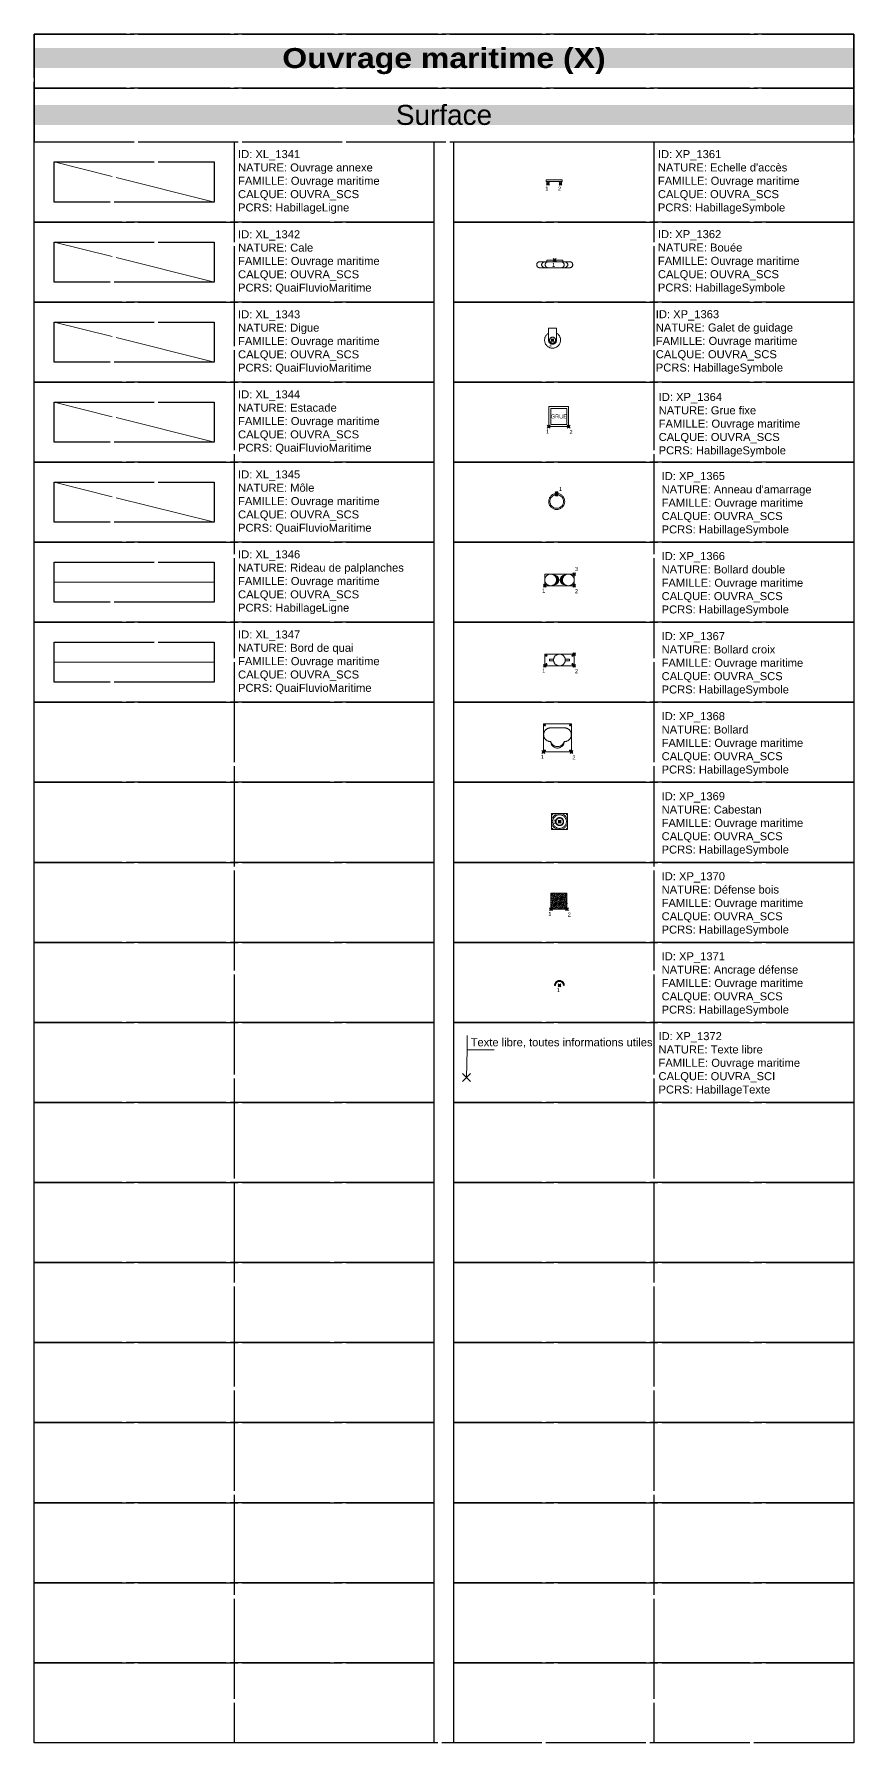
# Model space of a CAD drawing. Header units: metres. Extents: x 3067 to 3319, y 1703 to 1914.
# Drawn here: x 3193.55 to 3214.05, y 1703.17 to 1745.87 of the extents above; entities that cross this region are included whole.
import ezdxf

# ---------------------------------------------------------------- set-up
doc = ezdxf.new("R2010")
doc.units = ezdxf.units.M
doc.header["$PDMODE"] = 3
doc.header["$PDSIZE"] = 0.1
for name, pattern in [('Socle_Continu', [2.5, 2.5, 0]), ('XL_1341', [2.5, 2.5, 0]), ('XL_1342', [2.5, 2.5, 0]), ('XL_1343', [2.5, 2.5, 0]), ('XL_1344', [2.5, 2.5, 0]), ('XL_1345', [2.5, 2.5, 0])]:
    doc.linetypes.add(name, pattern=pattern)
doc.layers.get('0').update_dxf_attribs({"lineweight": 30})
for name, color, linetype, lineweight in [('1', 7, 'Socle_Continu', 30), ('2', 7, 'Socle_Continu', 30), ('3_sens et nbr de points', 7, 'Socle_Continu', 5), ('OUVRA_SCI', 7, 'Socle_Continu', 13), ('OUVRA_SCS', 7, 'Socle_Continu', 13)]:
    doc.layers.add(name, color=color, linetype=linetype, lineweight=lineweight)
doc.styles.get("Standard").update_dxf_attribs({"font": 'arial.ttf'})
doc.linetypes.add('XL_1346', pattern='A,0,["[",Standard,S=0.127,R=-90,X=-0.13,Y=0.05],0.23,-0.17', length=0.4)
doc.linetypes.add('XL_1347', pattern='A,0.2,0,["∕",Standard,S=0.254,R=0,X=0,Y=0]', length=0.2)

# ---------------------------------------------------------------- blocks, each defined once
blk = doc.blocks.new('XP_1361')
at = {"layer": 'OUVRA_SCS', "linetype": 'Socle_Continu'}
for points in [[(-0.042, 0.096), (0.358, 0.096), (0.358, 0.054), (-0.042, 0.054)], [(-0.021, 0.054), (0.021, 0.054), (0.021, 0), (-0.021, 0)], [(0.295, 0.054), (0.337, 0.054), (0.337, 0), (0.295, 0)]]:
    blk.add_lwpolyline(points, close=True, dxfattribs=at)
at = {"layer": 'OUVRA_SCS', "linetype": 'Socle_Continu', "flags": 9}
for tag, p in [('ID', (0.945, -0.066)), ('NATURE', (0.945, -0.387)), ('CALQUE', (0.945, -1.03)), ('FAMILLE', (0.945, -0.708)), ('PCRS', (0.945, -1.351))]:
    blk.add_attdef(tag, p, '', height=0.2, dxfattribs=at)
blk = doc.blocks.new('XP_1362')
at = {"layer": 'OUVRA_SCS', "linetype": 'Socle_Continu'}
for p, q in [((-0.2, -0.042), (0.251, -0.042)), ((-0.2, -0.192), (0.251, -0.192))]:
    blk.add_line(p, q, dxfattribs=at)
blk.add_lwpolyline([(-0.2, 0), (0.2, 0), (0.2, -0.042), (-0.2, -0.042)], close=True, dxfattribs=at)
for points in [[(-0.375, -0.042), (0.375, -0.042)], [(0.375, -0.192), (-0.375, -0.192)]]:
    blk.add_lwpolyline(points, dxfattribs=at)
for centre, radius, start, end in [((-0.375, -0.117), 0.075, 90, 270), ((-0.238, -0.133), 0.0916, 93.0763, 169.6508), ((-0.238, -0.101), 0.0916, 190.3492, 266.9237), ((-0.158, -0.12), 0.0801, 102.3546, 177.6731), ((-0.158, -0.114), 0.0801, 182.3269, 257.6454), ((0.158, -0.12), 0.0801, 2.3269, 77.6454), ((0.158, -0.114), 0.0801, 282.3546, 357.6731), ((0.238, -0.133), 0.0916, 10.3492, 86.9237), ((0.238, -0.101), 0.0916, 273.0763, 349.6508), ((0.375, -0.117), 0.075, 270, 90)]:
    blk.add_arc(centre, radius, start, end, dxfattribs=at)
at = {"layer": 'OUVRA_SCS', "linetype": 'Socle_Continu', "flags": 9}
for tag, p in [('ID', (0.787, -0.162)), ('NATURE', (0.787, -0.483)), ('FAMILLE', (0.787, -0.805)), ('CALQUE', (0.787, -1.126)), ('PCRS', (0.787, -1.447))]:
    blk.add_attdef(tag, p, '', height=0.2, dxfattribs=at)
blk = doc.blocks.new('XP_1363')
at = {"layer": 'OUVRA_SCS', "linetype": 'Socle_Continu'}
blk.add_lwpolyline([(-0.1, 0), (-0.1, 0.3), (0.1, 0.3), (0.1, 0, -1)], format="xyb", close=True, dxfattribs=at)
blk.add_circle((0, 0), 0.075, dxfattribs=at)
blk.add_arc((0, 0), 0.2, 120, 60, dxfattribs=at)
at = {"layer": 'OUVRA_SCS', "linetype": 'Socle_Continu', "flags": 9}
for tag, p in [('ID', (0.787, 0.038)), ('NATURE', (0.787, -0.283)), ('FAMILLE', (0.787, -0.605)), ('CALQUE', (0.787, -0.926)), ('PCRS', (0.787, -1.247))]:
    blk.add_attdef(tag, p, '', height=0.2, dxfattribs=at)
blk = doc.blocks.new('XP_1366')
at = {"layer": 'OUVRA_SCS', "linetype": 'Socle_Continu'}
h = blk.add_hatch(dxfattribs=at)
h.set_pattern_fill('ANSI31', color=256, scale=0.001)
h.paths.add_polyline_path([(0.119, 0.136, -0.239368), (0.15, 0.075, -0.239368), (0.119, 0.014, 0.976071)])
h.paths.add_polyline_path([(0.258, 0.136, 0.976071), (0.258, 0.014, -0.239368), (0.227, 0.075, -0.239368)])
blk.add_lwpolyline([(0, 0), (0.377, 0), (0.377, 0.15), (0, 0.15)], close=True, dxfattribs=at)
for centre in [(0.075, 0.075), (0.302, 0.075)]:
    blk.add_circle(centre, 0.075, dxfattribs=at)
for centre, start, end in [((0.118, 0.075), 271.3876, 88.6124), ((0.259, 0.075), 91.3876, 268.6124)]:
    blk.add_arc(centre, 0.0606, start, end, dxfattribs=at)
at = {"layer": 'OUVRA_SCS', "linetype": 'Socle_Continu', "flags": 9}
for tag, p in [('ID', (0.945, -0.066)), ('NATURE', (0.945, -0.387)), ('FAMILLE', (0.945, -0.708)), ('CALQUE', (0.945, -1.03)), ('PCRS', (0.945, -1.351))]:
    blk.add_attdef(tag, p, '', height=0.2, dxfattribs=at)
blk = doc.blocks.new('XP_1367')
at = {"layer": 'OUVRA_SCS', "linetype": 'Socle_Continu'}
blk.add_lwpolyline([(0, 0), (0.377, 0), (0.377, 0.15), (0, 0.15)], close=True, dxfattribs=at)
for points in [[(0.008, 0.13), (0.032, 0.13)], [(0.008, 0.02), (0.032, 0.02)], [(0.02, 0.118), (0.02, 0.142)], [(0.02, 0.008), (0.02, 0.032)], [(0.114, 0.085), (0.058, 0.085), (0.058, 0.065), (0.114, 0.065)], [(0.263, 0.085), (0.318, 0.085), (0.318, 0.065), (0.263, 0.065)], [(0.345, 0.13), (0.369, 0.13)], [(0.345, 0.02), (0.369, 0.02)], [(0.357, 0.118), (0.357, 0.142)], [(0.357, 0.008), (0.357, 0.032)]]:
    blk.add_lwpolyline(points, dxfattribs=at)
for centre, radius in [((0.02, 0.13), 0.008), ((0.02, 0.02), 0.008), ((0.188, 0.075), 0.075), ((0.357, 0.13), 0.008), ((0.357, 0.02), 0.008)]:
    blk.add_circle(centre, radius, dxfattribs=at)
at = {"layer": 'OUVRA_SCS', "linetype": 'Socle_Continu', "flags": 9}
for tag, p in [('ID', (0.945, -0.066)), ('NATURE', (0.945, -0.387)), ('FAMILLE', (0.945, -0.708)), ('CALQUE', (0.945, -1.03)), ('PCRS', (0.945, -1.351))]:
    blk.add_attdef(tag, p, '', height=0.2, dxfattribs=at)
blk = doc.blocks.new('XP_1368')
at = {"layer": 'OUVRA_SCS', "linetype": 'Socle_Continu'}
blk.add_lwpolyline([(0, 0), (0.4, 0), (0.4, 0.4), (0, 0.4)], close=True, dxfattribs=at)
blk.add_lwpolyline([(0.1, 0.342), (0.3, 0.342, -1.014152), (0.297, 0.148, -0.955842), (0.103, 0.148, -1.014152)], format="xyb", close=True, dxfattribs=at)
for points in [[(0.008, 0.38), (0.032, 0.38)], [(0.02, 0.368), (0.02, 0.392)], [(0.368, 0.38), (0.392, 0.38)], [(0.38, 0.368), (0.38, 0.392)], [(0.008, 0.02), (0.032, 0.02)], [(0.02, 0.008), (0.02, 0.032)], [(0.368, 0.02), (0.392, 0.02)], [(0.38, 0.008), (0.38, 0.032)]]:
    blk.add_lwpolyline(points, dxfattribs=at)
for centre in [(0.02, 0.38), (0.38, 0.38), (0.02, 0.02), (0.38, 0.02)]:
    blk.add_circle(centre, 0.008, dxfattribs=at)
blk.add_arc((0.2, 0.178), 0.102, 197.1532, 342.8468, dxfattribs=at)
at = {"layer": 'OUVRA_SCS', "linetype": 'Socle_Continu', "flags": 9}
for tag, p in [('ID', (0.945, -0.066)), ('NATURE', (0.945, -0.387)), ('FAMILLE', (0.945, -0.708)), ('CALQUE', (0.945, -1.03)), ('PCRS', (0.945, -1.351))]:
    blk.add_attdef(tag, p, '', height=0.2, dxfattribs=at)
blk = doc.blocks.new('XP_1369')
at = {"layer": 'OUVRA_SCS', "linetype": 'Socle_Continu'}
blk.add_lwpolyline([(0, 0), (0.4, 0), (0.4, 0.4), (0, 0.4)], close=True, dxfattribs=at)
for points in [[(0.008, 0.38), (0.032, 0.38)], [(0.008, 0.02), (0.032, 0.02)], [(0.02, 0.368), (0.02, 0.392)], [(0.02, 0.008), (0.02, 0.032)], [(0.368, 0.38), (0.392, 0.38)], [(0.368, 0.02), (0.392, 0.02)], [(0.38, 0.368), (0.38, 0.392)], [(0.38, 0.008), (0.38, 0.032)]]:
    blk.add_lwpolyline(points, dxfattribs=at)
for centre, radius in [((0.2, 0.2), 0.2), ((0.02, 0.38), 0.008), ((0.02, 0.02), 0.008), ((0.2, 0.2), 0.17), ((0.2, 0.2), 0.1), ((0.2, 0.2), 0.09), ((0.2, 0.2), 0.03), ((0.38, 0.38), 0.008), ((0.38, 0.02), 0.008)]:
    blk.add_circle(centre, radius, dxfattribs=at)
at = {"layer": 'OUVRA_SCS', "linetype": 'Socle_Continu', "flags": 9}
for tag, p in [('ID', (0.945, -0.066)), ('NATURE', (0.945, -0.387)), ('CALQUE', (0.945, -1.03)), ('FAMILLE', (0.945, -0.708)), ('PCRS', (0.945, -1.351))]:
    blk.add_attdef(tag, p, '', height=0.2, dxfattribs=at)
blk = doc.blocks.new('XP_1370')
at = {"layer": 'OUVRA_SCS', "linetype": 'Socle_Continu'}
h = blk.add_hatch(dxfattribs=at)
h.set_pattern_fill('ANSI36', color=256, scale=0.01)
h.paths.add_polyline_path([(0, 0.4), (0, 0), (0.4, 0), (0.4, 0.4)])
blk.add_lwpolyline([(0, 0), (0.4, 0), (0.4, 0.4), (0, 0.4)], close=True, dxfattribs=at)
at = {"layer": 'OUVRA_SCS', "linetype": 'Socle_Continu', "flags": 9}
for tag, p in [('ID', (0.945, -0.066)), ('NATURE', (0.945, -0.387)), ('CALQUE', (0.945, -1.03)), ('FAMILLE', (0.945, -0.708)), ('PCRS', (0.945, -1.351))]:
    blk.add_attdef(tag, p, '', height=0.2, dxfattribs=at)
blk = doc.blocks.new('XP_1371')
at = {"layer": 'OUVRA_SCS', "linetype": 'Socle_Continu'}
h = blk.add_hatch(color=256, dxfattribs=at)
h.dxf.hatch_style = 1
h.paths.add_polyline_path([(0.1, 0), (0.12, 0, 1), (-0.12, 0), (-0.1, 0, -1)])
blk.add_lwpolyline([(-0.12, 0), (-0.1, 0, -1), (0.1, 0), (0.12, 0, 1)], format="xyb", close=True, dxfattribs=at)
at = {"layer": 'OUVRA_SCS', "linetype": 'Socle_Continu', "flags": 9}
for tag, p in [('ID', (0.787, 0.038)), ('NATURE', (0.787, -0.283)), ('FAMILLE', (0.787, -0.605)), ('CALQUE', (0.787, -0.926)), ('PCRS', (0.787, -1.247))]:
    blk.add_attdef(tag, p, '', height=0.2, dxfattribs=at)
blk = doc.blocks.new('*U440')
at = {"layer": 'OUVRA_SCI', "linetype": 'Socle_Continu'}
blk.add_line((0.011, 0.695), (0, 0), dxfattribs=at)
at = {"layer": 'OUVRA_SCI', "linetype": 'Socle_Continu', "flags": 128}
blk.add_lwpolyline([(0.684, 0.695), (0.011, 0.695), (0.011, 1.052)], dxfattribs=at)
at = {"layer": 'OUVRA_SCI', "linetype": 'Socle_Continu'}
blk.add_point((0, 0), dxfattribs=at)
blk.add_attdef('TXT', (0.1, 0.782), '', height=0.2, dxfattribs=at)
at = {"layer": 'OUVRA_SCI', "linetype": 'Socle_Continu', "flags": 9}
for tag, p in [('NATURE', (1.967, -0.177)), ('ID', (1.967, 0.144)), ('FAMILLE', (1.967, -0.499)), ('CALQUE', (1.967, -0.82)), ('PCRS', (1.967, -1.141))]:
    blk.add_attdef(tag, p, '', height=0.2, dxfattribs=at)
blk = doc.blocks.new('XP_1364')
at = {"layer": 'OUVRA_SCS', "linetype": 'Socle_Continu'}
for points in [[(0, 0), (0.5, 0), (0.5, 0.5), (0, 0.5)], [(0.05, 0.05), (0.45, 0.05), (0.45, 0.45), (0.05, 0.45)]]:
    blk.add_lwpolyline(points, close=True, dxfattribs=at)
at = {"layer": 'OUVRA_SCS', "linetype": 'Socle_Continu', "insert": (0.053, 0.305), "char_height": 0.1, "attachment_point": 1}
blk.add_mtext_dynamic_manual_height_columns('GRUE', width=0.33761, gutter_width=12.5, heights=[0], dxfattribs=at)
at = {"layer": 'OUVRA_SCS', "linetype": 'Socle_Continu', "flags": 9}
for tag, p in [('ID', (0.945, -0.066)), ('NATURE', (0.945, -0.387)), ('CALQUE', (0.945, -1.03)), ('FAMILLE', (0.945, -0.708)), ('PCRS', (0.945, -1.351))]:
    blk.add_attdef(tag, p, '', height=0.2, dxfattribs=at)
blk = doc.blocks.new('XP_1365')
at = {"layer": 'OUVRA_SCS', "linetype": 'Socle_Continu'}
blk.add_lwpolyline([(0.03, -0.05), (0.03, 0.05), (-0.03, 0.05), (-0.03, -0.05)], close=True, dxfattribs=at)
for radius, start, end in [(0.2, 98.6269, 81.3731), (0.17, 100.1642, 79.8358)]:
    blk.add_arc((0, -0.189), radius, start, end, dxfattribs=at)
at = {"layer": 'OUVRA_SCS', "linetype": 'Socle_Continu', "flags": 9}
for tag, p in [('ID', (0.787, 0.038)), ('NATURE', (0.787, -0.283)), ('FAMILLE', (0.787, -0.605)), ('CALQUE', (0.787, -0.926)), ('PCRS', (0.787, -1.247))]:
    blk.add_attdef(tag, p, '', height=0.2, dxfattribs=at)

msp = doc.modelspace()

# ---------------------------------------------------------------- linework, layer by layer
at = {"linetype": 'Socle_Continu'}
for p, q in [((3198.549, 1743.172), (3198.549, 1703.172)), ((3209.049, 1743.172), (3209.049, 1703.172))]:
    msp.add_line(p, q, dxfattribs=at)
for points in [[(3193.549, 1744.519), (3214.049, 1744.519), (3214.049, 1745.866), (3193.549, 1745.866)], [(3193.549, 1743.172), (3214.049, 1743.172), (3214.049, 1744.519), (3193.549, 1744.519)], [(3193.549, 1743.172), (3203.549, 1743.172), (3203.549, 1741.172), (3193.549, 1741.172)], [(3204.049, 1743.172), (3214.049, 1743.172), (3214.049, 1741.172), (3204.049, 1741.172)], [(3193.549, 1741.172), (3203.549, 1741.172), (3203.549, 1739.172), (3193.549, 1739.172)], [(3204.049, 1741.172), (3214.049, 1741.172), (3214.049, 1739.172), (3204.049, 1739.172)], [(3193.549, 1739.172), (3203.549, 1739.172), (3203.549, 1737.172), (3193.549, 1737.172)], [(3204.049, 1739.172), (3214.049, 1739.172), (3214.049, 1737.172), (3204.049, 1737.172)], [(3193.549, 1737.172), (3203.549, 1737.172), (3203.549, 1735.172), (3193.549, 1735.172)], [(3204.049, 1737.172), (3214.049, 1737.172), (3214.049, 1735.172), (3204.049, 1735.172)], [(3193.549, 1735.172), (3203.549, 1735.172), (3203.549, 1733.172), (3193.549, 1733.172)], [(3204.049, 1735.172), (3214.049, 1735.172), (3214.049, 1733.172), (3204.049, 1733.172)], [(3193.549, 1733.172), (3203.549, 1733.172), (3203.549, 1731.172), (3193.549, 1731.172)], [(3204.049, 1733.172), (3214.049, 1733.172), (3214.049, 1731.172), (3204.049, 1731.172)], [(3193.549, 1731.172), (3203.549, 1731.172), (3203.549, 1729.172), (3193.549, 1729.172)], [(3204.049, 1731.172), (3214.049, 1731.172), (3214.049, 1729.172), (3204.049, 1729.172)], [(3193.549, 1729.172), (3203.549, 1729.172), (3203.549, 1727.172), (3193.549, 1727.172)], [(3204.049, 1729.172), (3214.049, 1729.172), (3214.049, 1727.172), (3204.049, 1727.172)], [(3193.549, 1727.172), (3203.549, 1727.172), (3203.549, 1725.172), (3193.549, 1725.172)], [(3204.049, 1727.172), (3214.049, 1727.172), (3214.049, 1725.172), (3204.049, 1725.172)], [(3193.549, 1725.172), (3203.549, 1725.172), (3203.549, 1723.172), (3193.549, 1723.172)], [(3204.049, 1725.172), (3214.049, 1725.172), (3214.049, 1723.172), (3204.049, 1723.172)], [(3193.549, 1723.172), (3203.549, 1723.172), (3203.549, 1721.172), (3193.549, 1721.172)], [(3204.049, 1723.172), (3214.049, 1723.172), (3214.049, 1721.172), (3204.049, 1721.172)], [(3193.549, 1721.172), (3203.549, 1721.172), (3203.549, 1719.172), (3193.549, 1719.172)], [(3204.049, 1721.172), (3214.049, 1721.172), (3214.049, 1719.172), (3204.049, 1719.172)], [(3193.549, 1719.172), (3203.549, 1719.172), (3203.549, 1717.172), (3193.549, 1717.172)], [(3204.049, 1719.172), (3214.049, 1719.172), (3214.049, 1717.172), (3204.049, 1717.172)], [(3193.549, 1717.172), (3203.549, 1717.172), (3203.549, 1715.172), (3193.549, 1715.172)], [(3204.049, 1717.172), (3214.049, 1717.172), (3214.049, 1715.172), (3204.049, 1715.172)], [(3193.549, 1715.172), (3203.549, 1715.172), (3203.549, 1713.172), (3193.549, 1713.172)], [(3204.049, 1715.172), (3214.049, 1715.172), (3214.049, 1713.172), (3204.049, 1713.172)], [(3193.549, 1713.172), (3203.549, 1713.172), (3203.549, 1711.172), (3193.549, 1711.172)], [(3204.049, 1713.172), (3214.049, 1713.172), (3214.049, 1711.172), (3204.049, 1711.172)], [(3193.549, 1711.172), (3203.549, 1711.172), (3203.549, 1709.172), (3193.549, 1709.172)], [(3204.049, 1711.172), (3214.049, 1711.172), (3214.049, 1709.172), (3204.049, 1709.172)], [(3193.549, 1709.172), (3203.549, 1709.172), (3203.549, 1707.172), (3193.549, 1707.172)], [(3204.049, 1709.172), (3214.049, 1709.172), (3214.049, 1707.172), (3204.049, 1707.172)], [(3193.549, 1707.172), (3203.549, 1707.172), (3203.549, 1705.172), (3193.549, 1705.172)], [(3204.049, 1707.172), (3214.049, 1707.172), (3214.049, 1705.172), (3204.049, 1705.172)], [(3193.549, 1705.172), (3203.549, 1705.172), (3203.549, 1703.172), (3193.549, 1703.172)], [(3204.049, 1705.172), (3214.049, 1705.172), (3214.049, 1703.172), (3204.049, 1703.172)]]:
    msp.add_lwpolyline(points, close=True, dxfattribs=at)
at = {"layer": '1', "color": 250, "linetype": 'Socle_Continu'}
msp.add_lwpolyline([(3193.549, 1745.866), (3214.049, 1745.866), (3214.049, 1703.172), (3193.549, 1703.172)], close=True, dxfattribs=at)
at = {"layer": '2', "linetype": 'Socle_Continu'}
for points in [[(3194.049, 1742.672), (3198.049, 1742.672), (3198.049, 1741.672), (3194.049, 1741.672)], [(3194.049, 1740.672), (3198.049, 1740.672), (3198.049, 1739.672), (3194.049, 1739.672)], [(3194.049, 1738.672), (3198.049, 1738.672), (3198.049, 1737.672), (3194.049, 1737.672)], [(3194.049, 1736.672), (3198.049, 1736.672), (3198.049, 1735.672), (3194.049, 1735.672)], [(3194.049, 1734.672), (3198.049, 1734.672), (3198.049, 1733.672), (3194.049, 1733.672)], [(3194.049, 1732.672), (3198.049, 1732.672), (3198.049, 1731.672), (3194.049, 1731.672)], [(3194.049, 1730.672), (3198.049, 1730.672), (3198.049, 1729.672), (3194.049, 1729.672)]]:
    msp.add_lwpolyline(points, close=True, dxfattribs=at)
at = {"layer": '3_sens et nbr de points', "linetype": 'Socle_Continu'}
for p, q in [((3206.363, 1742.162), (3206.434, 1742.091)), ((3206.363, 1742.162), (3206.434, 1742.091)), ((3206.363, 1742.091), (3206.434, 1742.162)), ((3206.679, 1742.162), (3206.75, 1742.091)), ((3206.679, 1742.162), (3206.75, 1742.091)), ((3206.679, 1742.091), (3206.75, 1742.162)), ((3206.532, 1740.257), (3206.603, 1740.186)), ((3206.532, 1740.257), (3206.603, 1740.186)), ((3206.532, 1740.186), (3206.603, 1740.257)), ((3206.479, 1738.257), (3206.55, 1738.186)), ((3206.479, 1738.257), (3206.55, 1738.186)), ((3206.479, 1738.186), (3206.55, 1738.257)), ((3206.382, 1736.094), (3206.453, 1736.023)), ((3206.382, 1736.094), (3206.453, 1736.023)), ((3206.382, 1736.023), (3206.453, 1736.094)), ((3206.882, 1736.094), (3206.953, 1736.023)), ((3206.882, 1736.094), (3206.953, 1736.023)), ((3206.882, 1736.023), (3206.953, 1736.094)), ((3206.583, 1734.413), (3206.654, 1734.343)), ((3206.583, 1734.413), (3206.654, 1734.343)), ((3206.583, 1734.343), (3206.654, 1734.413)), ((3206.286, 1732.119), (3206.357, 1732.048)), ((3206.286, 1732.119), (3206.357, 1732.048)), ((3206.286, 1732.048), (3206.357, 1732.119)), ((3207.019, 1732.41), (3207.09, 1732.34)), ((3207.019, 1732.41), (3207.09, 1732.34)), ((3207.019, 1732.34), (3207.09, 1732.41)), ((3207.019, 1732.119), (3207.09, 1732.048)), ((3207.019, 1732.119), (3207.09, 1732.048)), ((3207.019, 1732.048), (3207.09, 1732.119)), ((3207.019, 1730.41), (3207.09, 1730.34)), ((3207.019, 1730.41), (3207.09, 1730.34)), ((3207.019, 1730.34), (3207.09, 1730.41)), ((3206.286, 1730.119), (3206.357, 1730.048)), ((3206.286, 1730.119), (3206.357, 1730.048)), ((3206.286, 1730.048), (3206.357, 1730.119)), ((3207.019, 1730.119), (3207.09, 1730.048)), ((3207.019, 1730.119), (3207.09, 1730.048)), ((3207.019, 1730.048), (3207.09, 1730.119)), ((3206.25, 1727.965), (3206.321, 1727.895)), ((3206.25, 1727.965), (3206.321, 1727.895)), ((3206.25, 1727.895), (3206.321, 1727.965)), ((3206.954, 1727.965), (3207.024, 1727.895)), ((3206.954, 1727.965), (3207.024, 1727.895)), ((3206.954, 1727.895), (3207.024, 1727.965)), ((3206.656, 1726.225), (3206.727, 1726.155)), ((3206.656, 1726.225), (3206.727, 1726.155)), ((3206.656, 1726.155), (3206.727, 1726.225)), ((3206.439, 1724.039), (3206.51, 1723.968)), ((3206.439, 1724.039), (3206.51, 1723.968)), ((3206.439, 1723.968), (3206.51, 1724.039)), ((3206.839, 1724.039), (3206.91, 1723.968)), ((3206.839, 1724.039), (3206.91, 1723.968)), ((3206.839, 1723.968), (3206.91, 1724.039)), ((3206.651, 1722.135), (3206.721, 1722.064)), ((3206.651, 1722.135), (3206.721, 1722.064)), ((3206.651, 1722.064), (3206.721, 1722.135))]:
    msp.add_line(p, q, dxfattribs=at)
for centre in [(3206.399, 1742.127), (3206.715, 1742.127), (3206.568, 1740.221), (3206.515, 1738.221), (3206.417, 1736.059), (3206.917, 1736.059), (3206.618, 1734.378), (3206.321, 1732.083), (3207.054, 1732.375), (3207.054, 1732.083), (3207.054, 1730.375), (3206.321, 1730.083), (3207.054, 1730.083), (3206.286, 1727.93), (3206.989, 1727.93), (3206.691, 1726.19), (3206.475, 1724.003), (3206.875, 1724.003), (3206.686, 1722.099)]:
    msp.add_circle(centre, 0.025, dxfattribs=at)
at = {"layer": 'OUVRA_SCS', "linetype": 'XL_1341', "flags": 128}
msp.add_lwpolyline([(3194.049, 1741.672), (3194.049, 1742.672), (3198.049, 1741.672), (3198.049, 1742.672)], dxfattribs=at)
at = {"layer": 'OUVRA_SCS', "linetype": 'XL_1342', "flags": 128}
msp.add_lwpolyline([(3194.049, 1739.672), (3194.049, 1740.672), (3198.049, 1739.672), (3198.049, 1740.672)], dxfattribs=at)
at = {"layer": 'OUVRA_SCS', "linetype": 'XL_1343', "flags": 128}
msp.add_lwpolyline([(3194.049, 1737.672), (3194.049, 1738.672), (3198.049, 1737.672), (3198.049, 1738.672)], dxfattribs=at)
at = {"layer": 'OUVRA_SCS', "linetype": 'XL_1344', "flags": 128}
msp.add_lwpolyline([(3194.049, 1735.672), (3194.049, 1736.672), (3198.049, 1735.672), (3198.049, 1736.672)], dxfattribs=at)
at = {"layer": 'OUVRA_SCS', "linetype": 'XL_1345', "flags": 128}
msp.add_lwpolyline([(3194.049, 1733.672), (3194.049, 1734.672), (3198.049, 1733.672), (3198.049, 1734.672)], dxfattribs=at)
at = {"layer": 'OUVRA_SCS', "linetype": 'XL_1346', "flags": 128}
msp.add_lwpolyline([(3194.049, 1732.172), (3198.049, 1732.172)], dxfattribs=at)
at = {"layer": 'OUVRA_SCS', "linetype": 'XL_1347', "flags": 128}
msp.add_lwpolyline([(3194.049, 1730.172), (3198.049, 1730.172)], dxfattribs=at)

# ---------------------------------------------------------------- block references
at = {"layer": 'OUVRA_SCI', "linetype": 'Socle_Continu'}
msp.add_blockref('*U440', (3204.366, 1719.795), dxfattribs=at).add_auto_attribs({'TXT': 'Texte libre, toutes informations utiles'})
at = {"layer": 'OUVRA_SCS', "linetype": 'Socle_Continu'}
for name, p in [('XP_1361', (3206.399, 1742.127)), ('XP_1362', (3206.568, 1740.221)), ('XP_1363', (3206.515, 1738.221)), ('XP_1364', (3206.417, 1736.059)), ('XP_1365', (3206.618, 1734.378)), ('XP_1369', (3206.491, 1725.99)), ('XP_1370', (3206.475, 1724.003)), ('XP_1371', (3206.686, 1722.099))]:
    msp.add_blockref(name, p, dxfattribs=at)
for name, p, xscale, yscale, zscale in [('XP_1366', (3206.321, 1732.083), 1.945008056051471, 1.945008056051471, 1.945008056051471), ('XP_1367', (3206.321, 1730.083), 1.945008056051471, 1.945008056051471, 1.945008056051471), ('XP_1368', (3206.286, 1727.93), 1.758238396218585, 1.758238396218585, 1.758238396218585)]:
    msp.add_blockref(name, p, dxfattribs=dict(at, xscale=xscale, yscale=yscale, zscale=zscale))

# ---------------------------------------------------------------- texts
at = {"linetype": 'Socle_Continu', "char_height": 0.5, "width": 20.5, "attachment_point": 5, "bg_fill": 1, "box_fill_scale": 1, "bg_fill_transparency": 0}
for s, insert, bg_fill_color in [('{\\fArial Black|b0|i0|c0|p34;\\C256;\\c16777215;Ouvrage maritime (X)}', (3203.799, 1745.192), 250), ('\\pxqc;Surface', (3203.799, 1743.845), 254)]:
    msp.add_mtext(s, dxfattribs=dict(at, insert=insert, bg_fill_color=bg_fill_color))
at = {"linetype": 'Socle_Continu', "char_height": 0.2, "width": 4.9, "attachment_point": 4}
for s, insert in [('ID: XL_1341\\PNATURE: Ouvrage annexe\\PFAMILLE: Ouvrage maritime\\PCALQUE: OUVRA_SCS\\PPCRS: HabillageLigne', (3198.649, 1742.172)), ("ID: XP_1361\\PNATURE: Echelle d'accès\\PFAMILLE: Ouvrage maritime\\PCALQUE: OUVRA_SCS\\PPCRS: HabillageSymbole", (3209.149, 1742.172)), ('ID: XL_1342\\PNATURE: Cale\\PFAMILLE: Ouvrage maritime\\PCALQUE: OUVRA_SCS\\PPCRS: QuaiFluvioMaritime', (3198.649, 1740.172)), ('ID: XP_1362\\PNATURE: Bouée\\PFAMILLE: Ouvrage maritime\\PCALQUE: OUVRA_SCS\\PPCRS: HabillageSymbole', (3209.149, 1740.172)), ('ID: XL_1343\\PNATURE: Digue\\PFAMILLE: Ouvrage maritime\\PCALQUE: OUVRA_SCS\\PPCRS: QuaiFluvioMaritime', (3198.649, 1738.172)), ('ID: XP_1363\\PNATURE: Galet de guidage\\PFAMILLE: Ouvrage maritime\\PCALQUE: OUVRA_SCS\\PPCRS: HabillageSymbole', (3209.096, 1738.172)), ('ID: XL_1344\\PNATURE: Estacade\\PFAMILLE: Ouvrage maritime\\PCALQUE: OUVRA_SCS\\PPCRS: QuaiFluvioMaritime', (3198.649, 1736.172)), ('ID: XP_1364\\PNATURE: Grue fixe\\PFAMILLE: Ouvrage maritime\\PCALQUE: OUVRA_SCS\\PPCRS: HabillageSymbole', (3209.168, 1736.104)), ('ID: XL_1345\\PNATURE: Môle\\PFAMILLE: Ouvrage maritime\\PCALQUE: OUVRA_SCS\\PPCRS: QuaiFluvioMaritime', (3198.649, 1734.172)), ("ID: XP_1365\\PNATURE: Anneau d'amarrage\\PFAMILLE: Ouvrage maritime\\PCALQUE: OUVRA_SCS\\PPCRS: HabillageSymbole", (3209.242, 1734.128)), ('ID: XL_1346\\PNATURE: Rideau de palplanches\\PFAMILLE: Ouvrage maritime\\PCALQUE: OUVRA_SCS\\PPCRS: HabillageLigne', (3198.649, 1732.172)), ('ID: XP_1366\\PNATURE: Bollard double\\PFAMILLE: Ouvrage maritime\\PCALQUE: OUVRA_SCS\\PPCRS: HabillageSymbole', (3209.242, 1732.128)), ('ID: XL_1347\\PNATURE: Bord de quai\\PFAMILLE: Ouvrage maritime\\PCALQUE: OUVRA_SCS\\PPCRS: QuaiFluvioMaritime', (3198.649, 1730.172)), ('ID: XP_1367\\PNATURE: Bollard croix\\PFAMILLE: Ouvrage maritime\\PCALQUE: OUVRA_SCS\\PPCRS: HabillageSymbole', (3209.242, 1730.128)), ('ID: XP_1368\\PNATURE: Bollard\\PFAMILLE: Ouvrage maritime\\PCALQUE: OUVRA_SCS\\PPCRS: HabillageSymbole', (3209.242, 1728.128)), ('ID: XP_1369\\PNATURE: Cabestan\\PFAMILLE: Ouvrage maritime\\PCALQUE: OUVRA_SCS\\PPCRS: HabillageSymbole', (3209.242, 1726.128)), ('ID: XP_1370\\PNATURE: Défense bois\\PFAMILLE: Ouvrage maritime\\PCALQUE: OUVRA_SCS\\PPCRS: HabillageSymbole', (3209.242, 1724.128)), ('ID: XP_1371\\PNATURE: Ancrage défense\\PFAMILLE: Ouvrage maritime\\PCALQUE: OUVRA_SCS\\PPCRS: HabillageSymbole', (3209.242, 1722.128)), ('ID: XP_1372\\PNATURE: Texte libre\\PFAMILLE: Ouvrage maritime\\PCALQUE: OUVRA_SCI\\PPCRS: HabillageTexte', (3209.164, 1720.133))]:
    msp.add_mtext(s, dxfattribs=dict(at, insert=insert))
at = {"layer": '3_sens et nbr de points', "linetype": 'Socle_Continu', "char_height": 0.1, "attachment_point": 1}
for s, insert in [('1', (3206.332, 1742.056)), ('2', (3206.648, 1742.056)), ('1', (3206.501, 1740.151)), ('1', (3206.422, 1738.168)), ('1', (3206.35, 1735.988)), ('2', (3206.937, 1735.973)), ('1', (3206.675, 1734.555)), ('3', (3207.074, 1732.554)), ('1', (3206.255, 1732.013)), ('2', (3207.074, 1731.998)), ('1', (3206.255, 1730.013)), ('2', (3207.074, 1729.998)), ('1', (3206.219, 1727.859)), ('2', (3207.009, 1727.845)), ('1', (3206.534, 1726.241)), ('1', (3206.408, 1723.933)), ('2', (3206.894, 1723.918)), ('1', (3206.619, 1722.029))]:
    msp.add_mtext_dynamic_manual_height_columns(s, width=0.17351, gutter_width=1, heights=[0], dxfattribs=dict(at, insert=insert))

doc.saveas('drawing.dxf')
